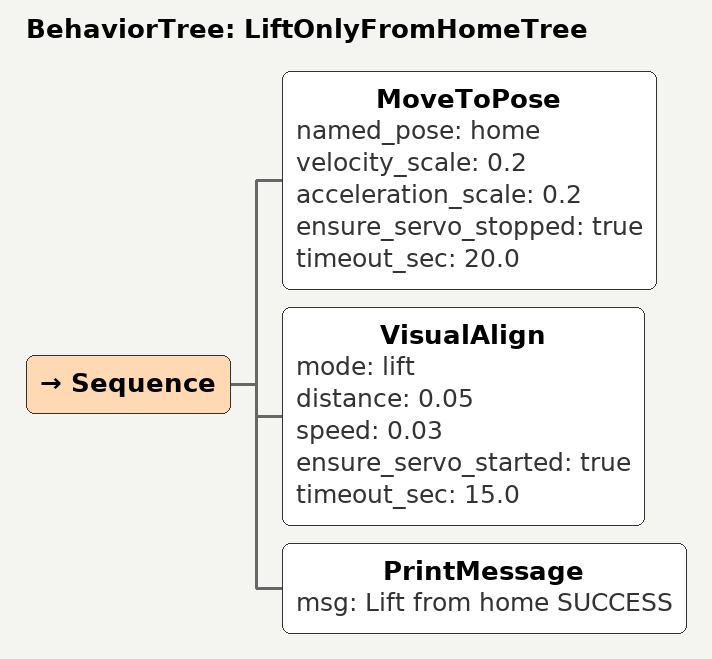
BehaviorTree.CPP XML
<root BTCPP_format="4">
    <BehaviorTree ID="LiftOnlyFromHomeTree">
        <Sequence>
            <MoveToPose named_pose="home"
                velocity_scale="0.2" acceleration_scale="0.2"
                ensure_servo_stopped="true"
                timeout_sec="20.0" />

            <!-- 从 home 直接 lift 5cm 测试 servo 是否能工作 -->
            <VisualAlign mode="lift"
                distance="0.05"
                speed="0.03"
                ensure_servo_started="true"
                timeout_sec="15.0" />

            <PrintMessage msg="Lift from home SUCCESS" />
        </Sequence>
    </BehaviorTree>
</root>
